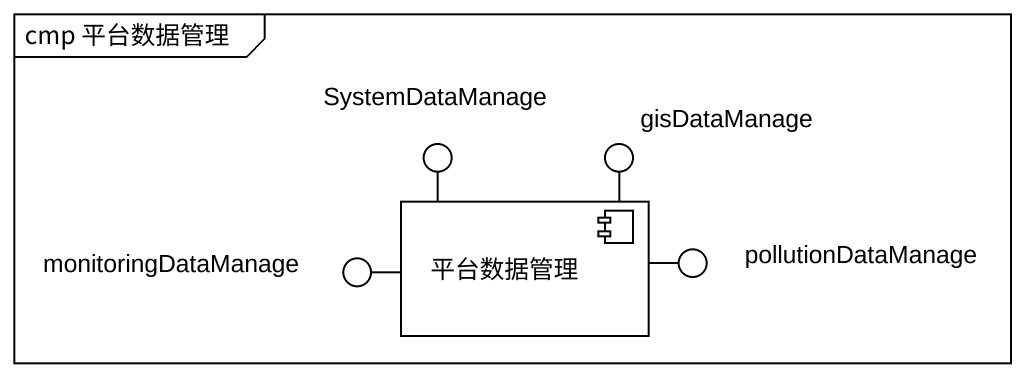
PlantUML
@startuml
mainframe cmp 平台数据管理
() SystemDataManage #FFFFFF
() gisDataManage #FFFFFF
() monitoringDataManage #FFFFFF
component 平台数据管理 #FFFFFF
() pollutionDataManage #FFFFFF
平台数据管理 -up- SystemDataManage
平台数据管理 -up- gisDataManage
平台数据管理 -left- monitoringDataManage
平台数据管理 -right- pollutionDataManage
@enduml
